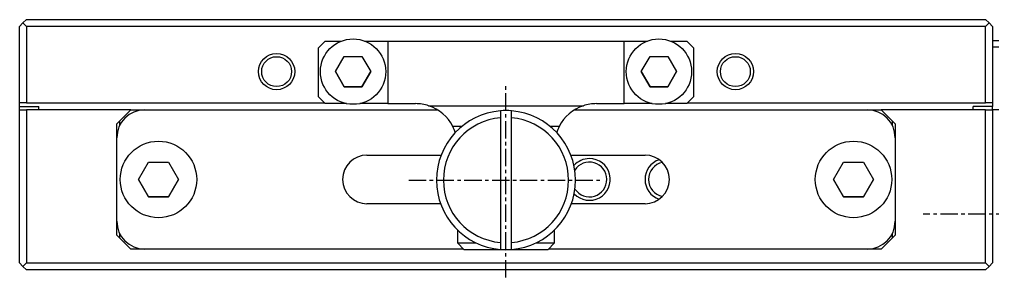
# Model space of a CAD drawing. Extents: x 10 to 386, y 10 to 240.
# Drawn here: x 73.8 to 143.8, y 221.7 to 240.2 of the extents above; entities that cross this region are included whole.
import ezdxf

# ---------------------------------------------------------------- set-up
doc = ezdxf.new("R2010")
doc.units = 0
doc.linetypes.add('CENTER', pattern=[2, 1.25, -0.25, 0.25, -0.25])
doc.layers.get('0').update_dxf_attribs({"linetype": 'CONTINUOUS'})
doc.layers.add('CENTER', color=1, linetype='CENTER')

msp = doc.modelspace()

# ---------------------------------------------------------------- linework, layer by layer
at = {"color": 7, "linetype": 'CONTINUOUS'}
for p, q in [((74.094926, 240), (74.344926, 240.25)), ((74.344926, 240.25), (143.344926, 240.25)), ((143.344926, 240.25), (143.594926, 240)), ((73.844926, 239.75), (74.094926, 240)), ((73.844926, 234.25), (73.844926, 239.75)), ((74.094926, 240), (74.344926, 239.75)), ((143.344926, 239.75), (74.344926, 239.75)), ((74.344926, 239.75), (74.344926, 234.25)), ((143.344926, 239.75), (143.594926, 240)), ((143.344926, 234.25), (143.344926, 239.75)), ((143.594926, 240), (143.844926, 239.75)), ((143.844926, 239.75), (143.844926, 234.25)), ((143.844926, 238.749999), (161.344926, 238.749999)), ((95.344926, 238.199999), (95.844926, 238.699999)), ((95.344926, 234.7), (95.344926, 238.199999)), ((95.844926, 238.699999), (97.01879, 238.699999)), ((98.671062, 238.699999), (100.344926, 238.699999)), ((100.344926, 238.699999), (100.344926, 234.2)), ((100.344926, 238.699999), (117.344926, 238.699999)), ((117.344926, 234.2), (117.344926, 238.699999)), ((117.344926, 238.699999), (119.01879, 238.699999)), ((120.671062, 238.699999), (121.844926, 238.699999)), ((121.844926, 238.699999), (122.344926, 238.199999)), ((122.344926, 238.199999), (122.344926, 234.7)), ((161.344926, 238.249999), (143.844926, 238.249999)), ((96.574755, 236.499999), (97.209841, 237.599999)), ((97.209841, 237.599999), (98.480011, 237.599999)), ((98.480011, 237.599999), (99.115097, 236.499999)), ((118.574755, 236.499999), (119.209841, 237.599999)), ((119.209841, 237.599999), (120.480011, 237.599999)), ((120.480011, 237.599999), (121.115097, 236.499999)), ((97.209841, 235.399999), (96.574755, 236.499999)), ((96.574755, 236.499999), (97.209841, 235.399999)), ((99.115097, 236.499999), (98.480011, 235.399999)), ((98.480011, 235.399999), (99.115097, 236.499999)), ((119.209841, 235.399999), (118.574755, 236.499999)), ((118.574755, 236.499999), (119.209841, 235.399999)), ((121.115097, 236.499999), (120.480011, 235.399999)), ((120.480011, 235.399999), (121.115097, 236.499999)), ((98.480011, 235.399999), (97.209841, 235.399999)), ((97.209841, 235.399999), (98.480011, 235.399999)), ((120.480011, 235.399999), (119.209841, 235.399999)), ((119.209841, 235.399999), (120.480011, 235.399999)), ((95.844926, 234.2), (95.344926, 234.7)), ((122.344926, 234.7), (121.844926, 234.2)), ((74.344926, 234.25), (73.844926, 234.25)), ((73.844926, 234), (73.844926, 234.249999)), ((73.844926, 234), (75.244926, 234)), ((73.844926, 233.75), (73.844926, 234)), ((74.344926, 234.25), (95.794926, 234.25)), ((75.244926, 233.75), (75.244926, 234)), ((97.362743, 234.2), (95.844926, 234.2)), ((100.344926, 234.2), (98.327109, 234.2)), ((100.344926, 234.2), (102.344926, 234.2)), ((103.281676, 234.05), (114.408176, 234.05)), ((115.344926, 234.2), (117.344926, 234.2)), ((119.362743, 234.2), (117.344926, 234.2)), ((121.844926, 234.2), (120.327109, 234.2)), ((121.894926, 234.25), (143.344926, 234.25)), ((143.844926, 234), (142.444926, 234)), ((142.444926, 233.75), (142.444926, 234)), ((143.844926, 234.25), (143.344926, 234.25)), ((143.844926, 234.249999), (143.844926, 234)), ((143.844926, 233.75), (143.844926, 234)), ((73.844926, 222.75), (73.844926, 233.75)), ((73.844926, 233.75), (74.344926, 233.75)), ((74.344926, 233.75), (74.344926, 222.75)), ((81.844926, 233.75), (74.344926, 233.75)), ((81.844926, 233.75), (81.044926, 232.95)), ((81.844926, 233.75), (82.844926, 233.75)), ((82.844926, 233.749999), (103.925164, 233.749999)), ((108.444926, 233.683974), (108.444926, 233.182186)), ((108.444926, 233.182186), (108.444926, 224.217813)), ((109.244926, 233.182186), (109.244926, 233.683974)), ((109.244926, 224.217813), (109.244926, 233.182186)), ((113.764944, 233.749999), (134.844926, 233.749999)), ((134.844926, 233.749999), (135.844926, 233.75)), ((136.644926, 232.95), (135.844926, 233.75)), ((143.344926, 233.75), (135.844926, 233.75)), ((143.344926, 222.75), (143.344926, 233.75)), ((143.344926, 233.75), (143.844926, 233.75)), ((143.844926, 233.75), (143.844926, 222.75)), ((158.344926, 233.749999), (143.844926, 233.749999)), ((80.844926, 232.75), (81.044926, 232.95)), ((80.844926, 231.749999), (80.844926, 232.75)), ((81.044926, 232.95), (81.044926, 232.621779)), ((105.654707, 232.55), (105.024012, 232.55)), ((112.66584, 232.55), (112.035145, 232.55)), ((136.644926, 232.621779), (136.644926, 232.95)), ((136.644926, 232.95), (136.844926, 232.75)), ((136.844926, 232.75), (136.844926, 231.749999)), ((80.844926, 225.75), (80.844926, 231.749999)), ((136.844926, 231.749999), (136.844926, 225.75)), ((98.844926, 230.499999), (104.180164, 230.499999)), ((113.509687, 230.499999), (118.844926, 230.499999)), ((82.40155, 228.749999), (83.123238, 229.999999)), ((83.123238, 229.999999), (84.566614, 229.999999)), ((84.566614, 229.999999), (85.288302, 228.749999)), ((132.40155, 228.749999), (133.123238, 229.999999)), ((133.123238, 229.999999), (134.566614, 229.999999)), ((134.566614, 229.999999), (135.288302, 228.749999)), ((83.123238, 227.499999), (82.40155, 228.749999)), ((82.40155, 228.749999), (83.123238, 227.499999)), ((85.288302, 228.749999), (84.566614, 227.499999)), ((84.566614, 227.499999), (85.288302, 228.749999)), ((133.123238, 227.499999), (132.40155, 228.749999)), ((132.40155, 228.749999), (133.123238, 227.499999)), ((135.288302, 228.749999), (134.566614, 227.499999)), ((134.566614, 227.499999), (135.288302, 228.749999)), ((84.566614, 227.499999), (83.123238, 227.499999)), ((83.123238, 227.499999), (84.566614, 227.499999)), ((104.142799, 227), (98.844926, 227)), ((118.844926, 227), (113.547053, 227)), ((134.566614, 227.499999), (133.123238, 227.499999)), ((133.123238, 227.499999), (134.566614, 227.499999)), ((80.844926, 224.75), (80.844926, 225.75)), ((136.844926, 225.75), (136.844926, 224.75)), ((81.044926, 224.55), (80.844926, 224.75)), ((81.044926, 224.87822), (81.044926, 224.55)), ((105.344926, 225.129285), (105.344926, 224.2)), ((112.344926, 224.2), (112.344926, 225.129285)), ((136.644926, 224.55), (136.644926, 224.87822)), ((136.844926, 224.75), (136.644926, 224.55)), ((81.044926, 224.55), (81.844926, 223.75)), ((105.844926, 223.7), (105.344926, 224.2)), ((105.344926, 224.2), (106.665476, 224.2)), ((108.444926, 224.217813), (108.444926, 223.716025)), ((109.244926, 223.716025), (109.244926, 224.217813)), ((111.024375, 224.2), (112.344926, 224.2)), ((112.344926, 224.2), (111.844926, 223.7)), ((135.844926, 223.75), (136.644926, 224.55)), ((82.844926, 223.75), (81.844926, 223.75)), ((105.794926, 223.75), (82.844926, 223.75)), ((108.844926, 223.7), (105.844926, 223.7)), ((111.844926, 223.7), (108.844926, 223.7)), ((134.844926, 223.75), (111.894926, 223.75)), ((135.844926, 223.75), (134.844926, 223.75)), ((74.094926, 222.5), (73.844926, 222.75)), ((74.344926, 222.75), (74.094926, 222.5)), ((74.344926, 222.75), (143.344926, 222.75)), ((143.594926, 222.5), (143.344926, 222.75)), ((143.844926, 222.75), (143.594926, 222.5)), ((74.344926, 222.25), (74.094926, 222.5)), ((143.344926, 222.25), (74.344926, 222.25)), ((143.594926, 222.5), (143.344926, 222.25))]:
    msp.add_line(p, q, dxfattribs=at)
for centre, radius in [((97.844926, 236.499999), 2.35), ((119.844926, 236.499999), 2.35), ((92.344926, 236.5), 1.075), ((125.344926, 236.5), 1.075), ((83.844926, 228.749999), 2.75), ((133.844926, 228.749999), 2.75)]:
    msp.add_circle(centre, radius, dxfattribs=at)
at = {"color": 3, "linetype": 'CONTINUOUS'}
for centre in [(92.344926, 236.5), (125.344926, 236.5)]:
    msp.add_circle(centre, 1.3, dxfattribs=at)
at = {"color": 7, "linetype": 'CONTINUOUS'}
for centre, radius, start, end in [((102.344926, 231.2), 3, 71.805128, 90), ((102.344922, 231.199995), 3.000005, 26.743726, 71.805086), ((115.344926, 231.2), 3, 108.194872, 153.256316), ((115.344926, 231.2), 3, 90, 108.194872), ((82.844926, 231.749999), 2, 90, 180), ((108.844926, 228.699999), 5, 94.588566, 265.411434), ((108.844926, 228.699999), 4.5, 95.099689, 264.900311), ((108.844926, 228.699999), 5, 85.411434, 94.588566), ((108.844926, 228.699999), 5, 274.588566, 85.411434), ((108.844926, 228.699999), 4.5, 275.099689, 84.900311), ((134.844926, 231.749999), 2, 0, 90), ((102.344926, 231.2), 3, 17.903998, 26.743684), ((115.344926, 231.2), 3, 153.256316, 162.096002), ((98.844926, 228.75), 1.75, 90, 270), ((118.844926, 228.75), 1.75, 270, 90), ((114.844926, 228.75), 1.25, 213.585965, 147.368942), ((120.344926, 228.75), 1.25, 101.536959, 180), ((120.344926, 228.75), 1.25, 180, 258.463041), ((82.844926, 225.75), 2, 180, 270), ((134.844926, 225.75), 2, 270, 0), ((108.844926, 228.699999), 5, 265.411434, 274.588566)]:
    msp.add_arc(centre, radius, start, end, dxfattribs=at)
at = {"color": 3, "linetype": 'CONTINUOUS'}
for centre, start, end in [((114.844926, 228.75), 90, 137.888235), ((114.844926, 228.75), 223.066673, 90), ((120.344926, 228.75), 108.629331, 251.370669)]:
    msp.add_arc(centre, 1.5, start, end, dxfattribs=at)
at = {"layer": 'CENTER', "color": 1, "linetype": 'CENTER'}
for p, q in [((108.844926, 221.699999), (108.844926, 235.699999)), ((101.844926, 228.699999), (115.844926, 228.699999)), ((207.344933, 226.25), (138.844926, 226.25))]:
    msp.add_line(p, q, dxfattribs=at)

doc.saveas('drawing.dxf')
